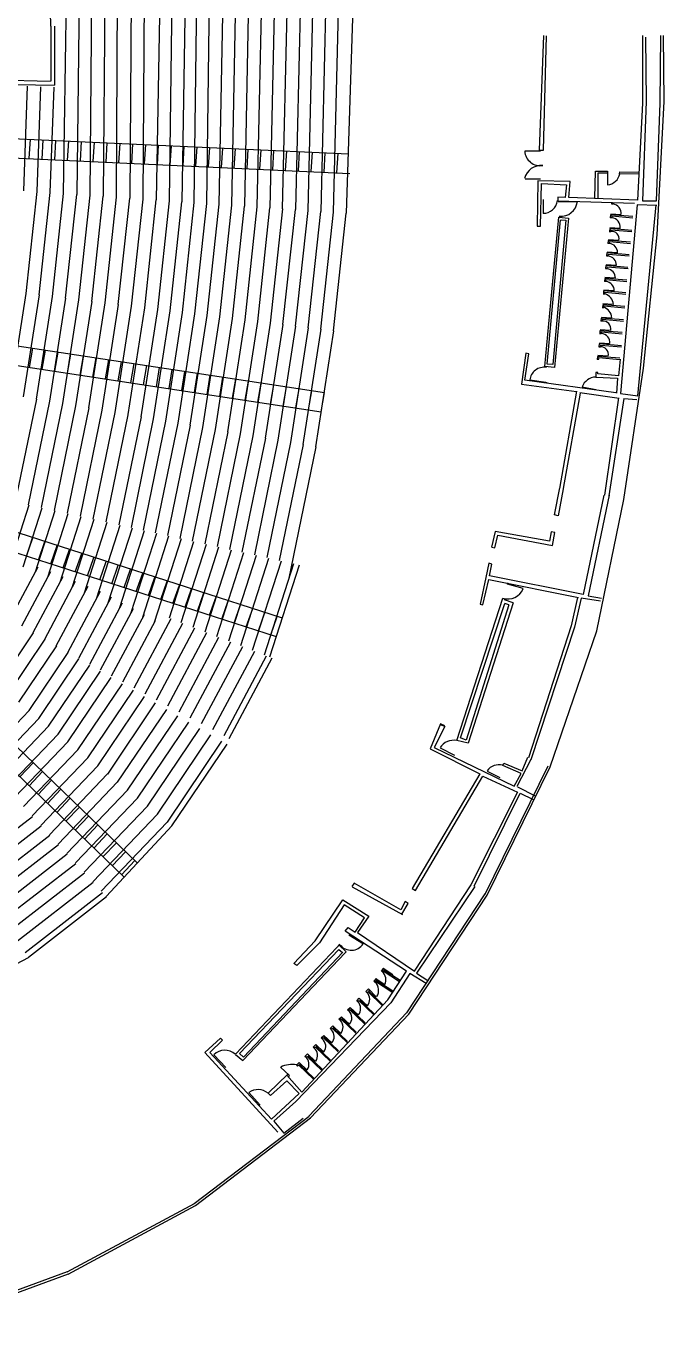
# Model space of a CAD drawing. Extents: x 12070 to 21316, y 9635 to 16827.
# Drawn here: x 19741 to 21316, y 10026 to 13231 of the extents above; entities that cross this region are included whole.
import ezdxf

# ---------------------------------------------------------------- set-up
doc = ezdxf.new("R2010")
doc.units = 0
doc.header["$LTSCALE"] = 192
doc.layers.add('EXIST', color=15, linetype='CONTINUOUS')

msp = doc.modelspace()

# ---------------------------------------------------------------- linework, layer by layer
at = {"layer": 'EXIST', "color": 0}
for p, q in [((19874.2, 13427.6), (19866.9, 12814.8)), ((19899.6, 12812.6), (19905.5, 13428.3)), ((19936.8, 13429), (19932.3, 12810.3)), ((19965, 12808), (19968.1, 13429.8)), ((20001.5, 13430.5), (19997.6, 12805.7)), ((20030.3, 12803.5), (20034.9, 13431.3)), ((20074.5, 13432.2), (20063, 12801.2)), ((20095.7, 12798.9), (20103.6, 13438.8)), ((20137, 13440), (20126.3, 12796.8)), ((20156.9, 12794.6), (20164.3, 13434.3)), ((20195.4, 13442.1), (20187.4, 12792.5)), ((20218, 12790.4), (20230.9, 13443.4)), ((20249.4, 12788.2), (20262.2, 13444.5)), ((20293.4, 13445.7), (20280.8, 12786)), ((20312.2, 12783.8), (20326.8, 13446.9)), ((20358.1, 13448), (20343.5, 12781.6)), ((20374.9, 12779.4), (20389.6, 13439.4)), ((20422.8, 13450.4), (20406.3, 12777.2)), ((20437.7, 12775.1), (20454.1, 13451.5)), ((20485.4, 13452.6), (20469.1, 12772.9)), ((20500.5, 12770.7), (20516.9, 13442.4)), ((20554.2, 13455.1), (20531.8, 12768.5)), ((19802.5, 13230.5), (19798.5, 13407.6)), ((19834.2, 12817.1), (19842.9, 13426.9)), ((19802.5, 13230.5), (19802.5, 13094.5)), ((19812.3, 13084.1), (19813, 13230.5)), ((21018.8, 13207.5), (21008.1, 12924.1)), ((21018.8, 12924.1), (21026.4, 13206)), ((21262.8, 13207.5), (21262.8, 13039.9)), ((21307.1, 13039.9), (21308.6, 13207.5)), ((21316.2, 13044.5), (21314.7, 13207.5)), ((21270.5, 13203), (21272, 13044.5)), ((19801.8, 13093.8), (19417.2, 13102)), ((19426.2, 13093), (19811.5, 13084.1)), ((19736.2, 12824), (19745.6, 13081.9)), ((19768.9, 12821.7), (19778.3, 13080.7)), ((19801.5, 12819.4), (19811.1, 13079.5)), ((21272, 13044.5), (21262.8, 12799.2)), ((21299.5, 12715.4), (21316.2, 13044.5)), ((21262.8, 13039.9), (21250.6, 12800.7)), ((21297.9, 12799.2), (21307.1, 13039.9)), ((19442.8, 12965.2), (20537.2, 12915)), ((19749.3, 12903.1), (19752.2, 12951)), ((19781, 12901.6), (19783.9, 12949.6)), ((19812.6, 12900.2), (19815.5, 12948.1)), ((19440.6, 12917.3), (20540.4, 12866.8)), ((19844.2, 12898.7), (19847.1, 12946.7)), ((19875.9, 12897.3), (19878.8, 12945.2)), ((19907.5, 12895.8), (19910.4, 12943.7)), ((19939.2, 12894.4), (19942.1, 12942.3)), ((19970.8, 12892.9), (19973.7, 12940.8)), ((20002.5, 12891.5), (20005.4, 12939.4)), ((20034.1, 12890), (20037, 12937.9)), ((20065.7, 12888.6), (20068.6, 12936.5)), ((20097.4, 12887.1), (20100.3, 12935)), ((20129, 12885.7), (20131.9, 12933.6)), ((20160.7, 12884.2), (20163.6, 12932.1)), ((20192.3, 12882.8), (20195.2, 12930.7)), ((20224, 12881.3), (20226.9, 12929.2)), ((20255.6, 12879.9), (20258.5, 12927.8)), ((20287.2, 12878.4), (20290.1, 12926.3)), ((20318.9, 12877), (20321.8, 12924.9)), ((20350.5, 12875.5), (20353.4, 12923.4)), ((20382.2, 12874.1), (20385.1, 12922)), ((20413.8, 12872.6), (20416.7, 12920.5)), ((20445.5, 12871.2), (20448.3, 12919.1)), ((20477.1, 12869.7), (20480, 12917.6)), ((20508.7, 12868.3), (20511.6, 12916.2)), ((21011.5, 12921.4), (20972.3, 12921.4)), ((21008.1, 12924.1), (21018.8, 12924.1)), ((21011.5, 12852.6), (20973.1, 12852.6)), ((21145.5, 12805.6), (21147, 12872.1)), ((21147, 12872.1), (21176.8, 12872.1)), ((21152.5, 12867.4), (21152.5, 12804)), ((21176.8, 12867.4), (21152.5, 12867.4)), ((21176.8, 12872.1), (21176.8, 12867.4)), ((21176.8, 12866.6), (21176.8, 12838.5)), ((21206.6, 12865.9), (21207.4, 12870.6)), ((21253.6, 12865.1), (21206.6, 12865.9)), ((21207.4, 12870.6), (21255.2, 12869.8)), ((19741.8, 12570.5), (19768.8, 12821.7)), ((19774.3, 12566.6), (19801.5, 12819.4)), ((21005, 12847.9), (21003.5, 12736.7)), ((21084.4, 12846.4), (21005, 12847.9)), ((21011.1, 12736.7), (21014.2, 12841.8)), ((21014.2, 12841.8), (21075.2, 12838.8)), ((21075.2, 12838.8), (21072.2, 12806.8)), ((21081.3, 12806.8), (21084.4, 12846.4)), ((19806.8, 12562.6), (19834.2, 12817.1)), ((19839.3, 12558.7), (19866.9, 12814.8)), ((19871.8, 12554.7), (19899.6, 12812.6)), ((19904.3, 12550.8), (19932.3, 12810.3)), ((19936.8, 12546.8), (19965, 12808)), ((19969.3, 12542.9), (19997.7, 12805.7)), ((20001.8, 12538.9), (20030.4, 12803.4)), ((20034.4, 12534.9), (20063.1, 12801.2)), ((20066.9, 12531), (20095.7, 12798.9)), ((20097.3, 12527.3), (20126.3, 12796.8)), ((20127.7, 12523.6), (20156.9, 12794.6)), ((20158.1, 12519.9), (20187.5, 12792.5)), ((20188.5, 12516.2), (20218.1, 12790.4)), ((20219.7, 12512.4), (20249.5, 12788.2)), ((21017.7, 12802.5), (21017.7, 12768)), ((21072.2, 12806.8), (21053.8, 12808.3)), ((21053.8, 12808.3), (21053.8, 12799.2)), ((21053.8, 12799.2), (21243, 12793.1)), ((21055.3, 12797), (21100.8, 12797)), ((21250.6, 12800.7), (21081.3, 12806.8)), ((21186.9, 12794.7), (21186.9, 12791.2)), ((21186.9, 12791.2), (21189.9, 12791.2)), ((21189.9, 12791.2), (21190.2, 12795.1)), ((21249.9, 12789.1), (21208.9, 12323.6)), ((21298.5, 12787.6), (21249.9, 12789.1)), ((21251.4, 12317.5), (21297, 12789.1)), ((21262.8, 12799.2), (21297.9, 12799.2)), ((20251, 12508.6), (20280.9, 12786)), ((20282.2, 12504.8), (20312.2, 12783.8)), ((20313.4, 12501), (20343.6, 12781.6)), ((20344.6, 12497.2), (20375, 12779.4)), ((20375.8, 12493.4), (20406.4, 12777.2)), ((20407, 12489.6), (20437.8, 12775.1)), ((20438.2, 12485.8), (20469.2, 12772.9)), ((20469.5, 12482), (20500.6, 12770.7)), ((20500.7, 12478.2), (20532, 12768.5)), ((21022.1, 12389.6), (21056.7, 12758.4)), ((21080.6, 12756.2), (21045.9, 12387.4)), ((21056.7, 12758.4), (21080.6, 12756.2)), ((21183.3, 12757.4), (21187.3, 12757.4)), ((21184.3, 12764.5), (21183.7, 12757)), ((21239, 12760), (21184.3, 12764.5)), ((21185, 12767.1), (21210, 12765.5)), ((21187.3, 12761.5), (21187, 12757.4)), ((21187.3, 12761.5), (21239.3, 12757)), ((21003.5, 12736.7), (21011.1, 12736.7)), ((21027.5, 12396), (21061.1, 12751.9)), ((21074.1, 12750.8), (21041.6, 12395)), ((21062.2, 12751.9), (21074.1, 12750.8)), ((21181.1, 12723.5), (21185, 12723.5)), ((21182.1, 12730.6), (21181.4, 12723.1)), ((21236.7, 12726.1), (21182.1, 12730.6)), ((21182.7, 12733.2), (21207.8, 12731.6)), ((21185.1, 12727.6), (21184.7, 12723.5)), ((21185.1, 12727.6), (21237.1, 12723.1)), ((21177.5, 12694.1), (21181.4, 12694.1)), ((21178.4, 12701.2), (21177.8, 12693.7)), ((21233.1, 12696.7), (21178.4, 12701.2)), ((21179.1, 12703.8), (21204.1, 12702.2)), ((21181.5, 12698.2), (21181.1, 12694.1)), ((21181.5, 12698.2), (21233.4, 12693.7)), ((21265.9, 12386.2), (21299.5, 12715.4)), ((21174.3, 12663.3), (21178.2, 12663.3)), ((21175.3, 12670.5), (21174.6, 12663)), ((21229.9, 12665.9), (21175.3, 12670.5)), ((21175.9, 12673.1), (21201, 12671.4)), ((21178.3, 12667.5), (21177.9, 12663.3)), ((21178.3, 12667.5), (21230.3, 12663)), ((21171.6, 12632.1), (21175.5, 12632.1)), ((21172.6, 12639.3), (21171.9, 12631.8)), ((21227.2, 12634.7), (21172.6, 12639.3)), ((21173.2, 12641.9), (21198.3, 12640.2)), ((21175.6, 12636.3), (21175.2, 12632.1)), ((21175.6, 12636.3), (21227.6, 12631.8)), ((21168.9, 12600.5), (21172.8, 12600.5)), ((21169.8, 12607.6), (21169.2, 12600.1)), ((21224.5, 12603.1), (21169.8, 12607.6)), ((21170.5, 12610.2), (21195.5, 12608.6)), ((21172.9, 12604.6), (21172.5, 12600.5)), ((21172.9, 12604.6), (21224.8, 12600.1)), ((19703.2, 12320.7), (19741.9, 12570.5)), ((19735.5, 12315.2), (19774.4, 12566.6)), ((19767.8, 12309.7), (19806.9, 12562.6)), ((21166.1, 12569.3), (21170.1, 12569.3)), ((21167.1, 12576.4), (21166.5, 12568.9)), ((21221.8, 12571.9), (21167.1, 12576.4)), ((21167.8, 12579), (21192.8, 12577.4)), ((21170.1, 12573.4), (21169.8, 12569.3)), ((21170.1, 12573.4), (21222.1, 12568.9)), ((19800.1, 12304.2), (19839.5, 12558.6)), ((19832.4, 12298.6), (19872, 12554.7)), ((19864.6, 12293.1), (19904.5, 12550.7)), ((19896.9, 12287.6), (19937, 12546.8)), ((19929.2, 12282.1), (19969.6, 12542.8)), ((19961.5, 12276.6), (20002.1, 12538.9)), ((19993.8, 12271.1), (20034.6, 12534.9)), ((20026, 12265.6), (20067.1, 12531)), ((21163.9, 12535.4), (21167.8, 12535.4)), ((21164.9, 12542.5), (21164.2, 12535)), ((21219.5, 12538), (21164.9, 12542.5)), ((21165.5, 12545.1), (21190.6, 12543.5)), ((21167.9, 12539.5), (21167.5, 12535.4)), ((21167.9, 12539.5), (21219.9, 12535)), ((20056.2, 12260.4), (20097.6, 12527.3)), ((20086.5, 12255.2), (20128, 12523.6)), ((20116.7, 12250.1), (20158.4, 12519.9)), ((20146.9, 12244.9), (20188.9, 12516.2)), ((20177.9, 12239.6), (20220.1, 12512.4)), ((20208.9, 12234.3), (20251.3, 12508.6)), ((20239.9, 12229), (20282.5, 12504.8)), ((20270.8, 12223.8), (20313.8, 12501)), ((21160.3, 12502.4), (21164.2, 12502.4)), ((21161.2, 12509.5), (21160.6, 12502)), ((21215.9, 12505), (21161.2, 12509.5)), ((21161.9, 12512.1), (21186.9, 12510.5)), ((21164.3, 12506.5), (21163.9, 12502.4)), ((21164.3, 12506.5), (21216.2, 12502)), ((19357.8, 12496.1), (20478.2, 12325.4)), ((20301.8, 12218.5), (20345, 12497.2)), ((20332.8, 12213.2), (20376.2, 12493.4)), ((20363.8, 12207.9), (20407.5, 12489.6)), ((20394.8, 12202.6), (20438.7, 12485.8)), ((20425.8, 12197.3), (20469.9, 12482)), ((20456.8, 12192), (20501.1, 12478.2)), ((21157.1, 12471.2), (21161, 12471.2)), ((21158.1, 12478.3), (21157.4, 12470.8)), ((21212.7, 12473.8), (21158.1, 12478.3)), ((21158.7, 12480.9), (21183.8, 12479.3)), ((21161.1, 12475.3), (21160.7, 12471.2)), ((21161.1, 12475.3), (21213.1, 12470.8)), ((19350.6, 12448.7), (20470.3, 12278)), ((19750, 12387.8), (19758, 12435.2)), ((21155.3, 12438.6), (21159.2, 12438.6)), ((21156.3, 12445.8), (21155.6, 12438.3)), ((21210.9, 12441.2), (21156.3, 12445.8)), ((21156.9, 12448.4), (21182, 12446.7)), ((21159.3, 12442.7), (21158.9, 12438.6)), ((21159.3, 12442.7), (21211.3, 12438.3)), ((19781.4, 12383), (19789.3, 12430.4)), ((19812.7, 12378.3), (19820.6, 12425.6)), ((19844, 12373.5), (19851.9, 12420.8)), ((19875.3, 12368.7), (19883.2, 12416.1)), ((19906.6, 12363.9), (19914.5, 12411.3)), ((19937.9, 12359.2), (19945.8, 12406.5)), ((20974.8, 12422.7), (20964.2, 12346.3)), ((20972.4, 12356), (20982.9, 12421.1)), ((20982.9, 12421.1), (20974.8, 12422.7)), ((21151.2, 12407.9), (21155.1, 12407.9)), ((21152.2, 12415), (21151.5, 12407.5)), ((21206.9, 12410.5), (21152.2, 12415)), ((21152.8, 12417.6), (21177.9, 12416)), ((21155.2, 12412), (21154.8, 12407.9)), ((21155.2, 12412), (21207.2, 12407.5)), ((21207.9, 12407.8), (21203.8, 12366.6)), ((19969.2, 12354.4), (19977.2, 12401.7)), ((20000.6, 12349.6), (20008.5, 12397)), ((20031.9, 12344.8), (20039.8, 12392.2)), ((20063.2, 12340.1), (20071.1, 12387.4)), ((20094.5, 12335.3), (20102.4, 12382.7)), ((20125.8, 12330.5), (20133.7, 12377.9)), ((20157.1, 12325.8), (20165, 12373.1)), ((21045.9, 12387.4), (21022.1, 12389.6)), ((21041.6, 12395), (21027.5, 12396)), ((21147.7, 12374.8), (21148.2, 12363.5)), ((21153.1, 12374.8), (21147.7, 12374.8)), ((21153.1, 12371.6), (21153.1, 12374.8)), ((21203.8, 12366.6), (21153.1, 12371.6)), ((21217.1, 12061.6), (21265.9, 12386.2)), ((20188.4, 12321), (20196.4, 12368.3)), ((20219.8, 12316.2), (20227.7, 12363.6)), ((20251.1, 12311.4), (20259, 12358.8)), ((20282.4, 12306.7), (20290.3, 12354)), ((20313.7, 12301.9), (20321.6, 12349.2)), ((20345, 12297.1), (20352.9, 12344.5)), ((20376.3, 12292.3), (20384.2, 12339.7)), ((20964.2, 12346.3), (21100.1, 12328.4)), ((21196.9, 12325.2), (20972.4, 12356)), ((20984.7, 12356.7), (21024.8, 12351.6)), ((21017.6, 12352.3), (21017.1, 12349.9)), ((21025.8, 12351.4), (21025.8, 12349)), ((21147.7, 12332.7), (21113.8, 12338.6)), ((21148.2, 12363.5), (21201.6, 12361.2)), ((21201.6, 12361.2), (21198.9, 12323.7)), ((19715.8, 12055.9), (19767.9, 12309.6)), ((20407.6, 12287.6), (20415.6, 12334.9)), ((20439, 12282.8), (20446.9, 12330.1)), ((20470.3, 12278), (20478.2, 12325.4)), ((21100.4, 12328.8), (21058.6, 12088.4)), ((21109.4, 12324.3), (21067.6, 12088.4)), ((21108.3, 12326), (21205.1, 12312.1)), ((21203.6, 12312.4), (21169.2, 12072)), ((21217, 12310.9), (21179.7, 12070.5)), ((21208.9, 12323.6), (21251.4, 12317.5)), ((21217.3, 12311.3), (21249, 12308.1)), ((19747.8, 12048.8), (19800.2, 12304.1)), ((19779.8, 12041.7), (19832.5, 12298.6)), ((19811.7, 12034.6), (19864.8, 12293.1)), ((19843.7, 12027.5), (19897.1, 12287.6)), ((19875.7, 12020.4), (19929.4, 12282.1)), ((19907.6, 12013.3), (19961.7, 12276.5)), ((19939.6, 12006.2), (19994, 12271)), ((19971.6, 11999.1), (20026.3, 12265.5)), ((20001.5, 11992.5), (20056.5, 12260.4)), ((20031.4, 11985.8), (20086.7, 12255.2)), ((20061.3, 11979.2), (20117, 12250)), ((20091.2, 11972.6), (20147.2, 12244.9)), ((20121.9, 11965.7), (20178.2, 12239.6)), ((20152.6, 11958.9), (20209.2, 12234.3)), ((20183.3, 11952.1), (20240.2, 12229)), ((20214, 11945.3), (20271.2, 12223.7)), ((20244.7, 11938.5), (20302.2, 12218.4)), ((20275.4, 11931.7), (20333.2, 12213.1)), ((20306.1, 11924.9), (20364.2, 12207.8)), ((20336.8, 11918.1), (20395.3, 12202.5)), ((20367.5, 11911.3), (20426.3, 12197.2)), ((20389.8, 11863.6), (20457.3, 12191.9)), ((20374.3, 11768.6), (19282.2, 12120.6)), ((21046, 12023.6), (21058.8, 12090.3)), ((21067.3, 12088.2), (21054.6, 12021.5)), ((20359.6, 11722.9), (19267.5, 12074.9)), ((21167.7, 12072), (21116.9, 11827.1)), ((21181.2, 12072), (21128.8, 11824.1)), ((21150, 11737.1), (21217.1, 12061.6)), ((19708.3, 11920.3), (19749.5, 12048.4)), ((19734.7, 11895.7), (19781.6, 12041.3)), ((19765, 11882.8), (19813.7, 12034.1)), ((19795.3, 11870), (19845.8, 12027)), ((19825.5, 11857.2), (19877.9, 12019.9)), ((21054.6, 12021.5), (21046, 12023.6)), ((19855.8, 11844.4), (19910, 12012.8)), ((19886.1, 11831.5), (19942.1, 12005.6)), ((19916.4, 11818.7), (19974.2, 11998.5)), ((19944.7, 11806.7), (20004.3, 11991.9)), ((19194, 11955.9), (20016.2, 11164.3)), ((19742.4, 11921.8), (19758.3, 11967.2)), ((19772.3, 11912.2), (19788.1, 11957.6)), ((19973, 11794.7), (20034.3, 11985.2)), ((20001.3, 11782.7), (20064.4, 11978.5)), ((20029.7, 11770.7), (20094.4, 11971.9)), ((20058.7, 11758.4), (20125.2, 11965)), ((20095.3, 11769.5), (20156, 11958.2)), ((20095.3, 11769.5), (20156, 11958.2)), ((20899.6, 11982.4), (20890.4, 11944.1)), ((20898.9, 11942), (20906, 11973.9)), ((21033.9, 11959), (20899.6, 11982.4)), ((20906, 11973.9), (21041.1, 11948.4)), ((21037.5, 11981.7), (21033.9, 11959)), ((21046.7, 11980.3), (21037.5, 11981.7)), ((21041.1, 11948.4), (21046.7, 11980.3)), ((19802.7, 11902.4), (19818.6, 11947.7)), ((19832.9, 11892.7), (19848.7, 11938)), ((19863.1, 11883), (19878.9, 11928.3)), ((20124.7, 11758.1), (20186.9, 11951.3)), ((20154, 11746.6), (20217.7, 11944.5)), ((20183.4, 11735.2), (20248.5, 11937.7)), ((20212.7, 11723.7), (20279.4, 11930.8)), ((20242.1, 11712.3), (20310.2, 11924)), ((20891.1, 11944.1), (20898.9, 11942)), ((19161, 11921.1), (19983.5, 11129.2)), ((19702.7, 11766.1), (19771.8, 11895.5)), ((19893.2, 11873.2), (19909, 11918.6)), ((19923.4, 11863.5), (19939.2, 11908.9)), ((19953.5, 11853.8), (19969.3, 11899.1)), ((19983.7, 11844.1), (19999.5, 11889.4)), ((20271.4, 11700.9), (20341, 11917.1)), ((20300.8, 11689.4), (20371.8, 11910.3)), ((20330.1, 11678), (20402.7, 11903.5)), ((20343.5, 11672.8), (20416.7, 11900.3)), ((20883.7, 11904.7), (20876.2, 11868.9)), ((20891.2, 11901.8), (20883.7, 11904.7)), ((20885.2, 11873.4), (20891.2, 11901.8)), ((19731.1, 11749.7), (19802.5, 11883.6)), ((19759.5, 11733.3), (19833.2, 11871.6)), ((19787.9, 11717), (19864, 11859.6)), ((20013.8, 11834.4), (20029.6, 11879.7)), ((20044, 11824.7), (20059.8, 11870)), ((20074.1, 11814.9), (20090, 11860.3)), ((20876.2, 11868.9), (20862.8, 11803.2)), ((20868.7, 11801.7), (20883.7, 11864.4)), ((20883.7, 11864.4), (21104.9, 11819.6)), ((21116.9, 11827.1), (20885.2, 11873.4)), ((19816.3, 11700.6), (19894.7, 11847.7)), ((19844.6, 11684.2), (19925.4, 11835.7)), ((20104.3, 11805.2), (20120.1, 11850.5)), ((20134.4, 11795.5), (20150.3, 11840.8)), ((20164.6, 11785.8), (20180.4, 11831.1)), ((20929.8, 11852.9), (20930.7, 11855.5)), ((20968.9, 11842), (20930.1, 11852.5)), ((20934.6, 11851.3), (20935.4, 11853.9)), ((19871.7, 11669.8), (19952.5, 11821.3)), ((19898.7, 11655.4), (19979.5, 11806.9)), ((20194.8, 11776.1), (20210.6, 11821.4)), ((20224.9, 11766.3), (20240.7, 11811.7)), ((20255.1, 11756.6), (20270.9, 11802)), ((20804.7, 11466.5), (20918.5, 11817.8)), ((20813.7, 11472.9), (20923.3, 11805.1)), ((20933.5, 11801.8), (20827.9, 11467.8)), ((20944.1, 11806.8), (20833.1, 11460)), ((20862.8, 11803.2), (20868.7, 11801.7)), ((20922.4, 11813.8), (20923.3, 11816.6)), ((20944.1, 11806.8), (20922.4, 11813.8)), ((20933.5, 11801.8), (20923.3, 11805.1)), ((21102.8, 11819.7), (21087.3, 11750.1)), ((21111.8, 11818.4), (21095.1, 11746.2)), ((21159.6, 11810.7), (21111.8, 11818.4)), ((21128.8, 11824.1), (21161.7, 11818.1)), ((19925.7, 11641), (20006.5, 11792.4)), ((19952.8, 11626.6), (20033.6, 11778)), ((19980.5, 11611.8), (20061.3, 11763.2)), ((20008.3, 11597), (20099.4, 11767.9)), ((20285.2, 11746.9), (20301, 11792.2)), ((20315.4, 11737.2), (20331.2, 11782.5)), ((20345.5, 11727.5), (20361.3, 11772.8)), ((19672.4, 11602.2), (19760.4, 11732.8)), ((20036, 11582.2), (20128.9, 11756.4)), ((20063.8, 11567.4), (20158.4, 11744.9)), ((20091.5, 11552.6), (20187.9, 11733.4)), ((21087.3, 11750.1), (20981.5, 11423.9)), ((21095.1, 11746.2), (20987.9, 11418.8)), ((21035.5, 11401.8), (21150, 11737.1)), ((19697.9, 11581.6), (19788.8, 11716.4)), ((19723.5, 11561), (19817.3, 11700)), ((20119.2, 11537.8), (20217.4, 11721.9)), ((20147, 11523), (20246.9, 11710.4)), ((20174.7, 11508.2), (20276.4, 11698.9)), ((19749.1, 11540.3), (19845.7, 11683.6)), ((19773, 11521), (19872.3, 11668.3)), ((20202.5, 11493.4), (20305.9, 11687.4)), ((20230.2, 11478.6), (20335.4, 11675.9)), ((20242.9, 11471.9), (20348.9, 11670.7)), ((19797, 11501.7), (19898.9, 11652.9)), ((19820.9, 11482.4), (19925.5, 11637.6)), ((19844.9, 11463.1), (19952.1, 11622.2)), ((19869.4, 11443.3), (19979.4, 11606.5)), ((19894, 11423.5), (20006.7, 11590.8)), ((19918.6, 11403.7), (20034.1, 11575)), ((19630.8, 11416.9), (19749, 11540.5)), ((19943.1, 11383.9), (20061.4, 11559.3)), ((19967.7, 11364.1), (20088.7, 11543.5)), ((19967.7, 11364.1), (20088.7, 11543.5)), ((19651.6, 11394.3), (19772.9, 11521.2)), ((19992.2, 11344.3), (20116, 11527.8)), ((20016.8, 11324.5), (20143.3, 11512)), ((20764.7, 11507.7), (20738.8, 11445.8)), ((20775, 11502.6), (20764.7, 11507.7)), ((20764.7, 11506.4), (20775, 11501.3)), ((19672.4, 11371.8), (19796.8, 11501.9)), ((19693.2, 11349.2), (19820.8, 11482.6)), ((20041.4, 11304.7), (20170.6, 11496.3)), ((20065.9, 11284.9), (20197.9, 11480.5)), ((20775, 11501.3), (20749.2, 11449.7)), ((20827.9, 11467.8), (20813.7, 11472.9)), ((19714, 11326.6), (19844.7, 11463.3)), ((19735.3, 11303.4), (19869.3, 11443.4)), ((20090.5, 11265.1), (20225.2, 11464.8)), ((20101.7, 11256), (20237.6, 11457.6)), ((20738.8, 11445.8), (20861.5, 11384)), ((20749.2, 11449.7), (20946.6, 11354.3)), ((20763.5, 11448.5), (20799.4, 11430.3)), ((20833.1, 11460), (20804.7, 11466.5)), ((19759.1, 11411.8), (19726.1, 11377)), ((19756.7, 11280.3), (19893.8, 11423.6)), ((19756.7, 11280.3), (19893.8, 11423.6)), ((20918.2, 11404.6), (20920.8, 11411)), ((20920.8, 11411), (20966, 11391.7)), ((20987.9, 11420.1), (20953.1, 11353)), ((20966, 11391.7), (20980.2, 11425.2)), ((19781.9, 11389.9), (19748.9, 11355)), ((19778, 11257.1), (19918.4, 11403.8)), ((19799.3, 11233.9), (19943, 11384)), ((20861.5, 11384), (20695, 11101.6)), ((20702.7, 11096.5), (20869.2, 11378.8)), ((20869.2, 11378.8), (20954.4, 11338.8)), ((20874.5, 11087.5), (21030.2, 11404.5)), ((20879.5, 11391.3), (20911.3, 11375.2)), ((20879.9, 11084.9), (21035.5, 11401.8)), ((20963.4, 11385.2), (20918.2, 11404.6)), ((20946.6, 11354.3), (20963.4, 11385.2)), ((19804.3, 11368.3), (19771.3, 11333.5)), ((19827.3, 11346.1), (19794.3, 11311.3)), ((19820.7, 11210.7), (19967.5, 11364.2)), ((19820.7, 11210.7), (19967.5, 11364.2)), ((19842, 11187.6), (19992.1, 11344.4)), ((19842, 11187.6), (19992.1, 11344.4)), ((20954.2, 11352.4), (20997.9, 11330.3)), ((19850.4, 11324), (19817.4, 11289.1)), ((19863.4, 11164.4), (20016.7, 11324.6)), ((20954.4, 11338.8), (20839.5, 11110.7)), ((20847.3, 11106.8), (20960.8, 11336.3)), ((20960.8, 11336.3), (20993.1, 11320.8)), ((19873.2, 11302), (19840.2, 11267.1)), ((19884.7, 11141.2), (20041.2, 11304.8)), ((19906.1, 11118), (20065.8, 11285)), ((19598.2, 11155.9), (19757.5, 11279.4)), ((19615.7, 11129.6), (19778.8, 11256.2)), ((19896, 11280), (19863, 11245.2)), ((19918.6, 11258.3), (19885.6, 11223.4)), ((19927.4, 11094.9), (20090.3, 11265.2)), ((20102.2, 11256.6), (19939.4, 11081.9)), ((19633.1, 11103.4), (19800.2, 11233)), ((19941.7, 11236.1), (19908.7, 11201.2)), ((19650.6, 11077.1), (19821.6, 11209.8)), ((19668, 11050.8), (19843, 11186.5)), ((19964.5, 11214.1), (19931.5, 11179.3)), ((19987.3, 11192.1), (19954.3, 11157.3)), ((19685.5, 11024.6), (19864.3, 11163.3)), ((20010.1, 11170.2), (19977.1, 11135.3)), ((19702.9, 10998.3), (19885.7, 11140.1)), ((19720.4, 10972.1), (19907.1, 11116.9)), ((19739.3, 10943.6), (19930.3, 11091.7)), ((20551.3, 11114.6), (20545.8, 11106.4)), ((20546.5, 11105.5), (20670.4, 11037.2)), ((20666.4, 11049), (20551.3, 11114.6)), ((20681.2, 10794.1), (20874.9, 11088.2)), ((20695, 11101.6), (20702.7, 11096.5)), ((20700.2, 10897.4), (20840.5, 11110.7)), ((20849.1, 11105.8), (20705.1, 10892.5)), ((19747.3, 10931.6), (19940, 11081.1)), ((20454.8, 10971.7), (20523.2, 11072.9)), ((20526.9, 11060.7), (20465.8, 10966.9)), ((20523.2, 11072.9), (20587.9, 11032.7)), ((20576.9, 11029), (20526.9, 11060.7)), ((20677.1, 11069.4), (20666.4, 11049)), ((20669.3, 11038.2), (20684.6, 11064.6)), ((20684.6, 11064.6), (20677.1, 11069.4)), ((20686.2, 10790.8), (20879.9, 11084.9)), ((20553.7, 10993.7), (20576.9, 11029)), ((20587.9, 11032.7), (20559.8, 10992.5)), ((20529.3, 10996.1), (20536.6, 11004.6)), ((20680.6, 10897.4), (20529.3, 10996.1)), ((20536.6, 11004.6), (20553.7, 10993.7)), ((20559.8, 10992.5), (20700.2, 10897.4)), ((20402.4, 10915.7), (20454.8, 10971.7)), ((20465.8, 10966.9), (20409.7, 10910.8)), ((20507.6, 10955.1), (20514.1, 10961.1)), ((20516, 10963), (20512.2, 10959.4)), ((20514.1, 10961.1), (20531.7, 10945.2)), ((20538.1, 10986.5), (20574.1, 10964.6)), ((19533, 10819.5), (19747.8, 10930.8)), ((20508.6, 10955.9), (20258.3, 10692.6)), ((20268.1, 10693.8), (20513.4, 10951)), ((20276.6, 10676.7), (20529.3, 10942.5)), ((20523.2, 10943.7), (20277.9, 10685.2)), ((20513.6, 10951), (20522.5, 10943.5)), ((20520.9, 10957), (20519.6, 10955.8)), ((20531.7, 10945.2), (20528.3, 10941.8)), ((20409.7, 10910.8), (20402.4, 10915.7)), ((20624, 10904.6), (20618.3, 10898.3)), ((20618.3, 10898.3), (20621.1, 10896.1)), ((20621.1, 10896.1), (20622.7, 10898)), ((20622.7, 10898), (20663.2, 10871.7)), ((20623.6, 10900.5), (20625.8, 10903)), ((20665.1, 10874), (20623.6, 10900.5)), ((20625.8, 10903), (20624, 10904.6)), ((20625.8, 10903), (20647, 10889.1)), ((20634.3, 10826.7), (20680.6, 10897.4)), ((20605.6, 10878.7), (20599.9, 10872.4)), ((20599.9, 10872.4), (20602.8, 10870.2)), ((20602.8, 10870.2), (20604.3, 10872.1)), ((20604.3, 10872.1), (20644.8, 10845.9)), ((20605.3, 10874.6), (20607.5, 10877.1)), ((20646.7, 10848.1), (20605.3, 10874.6)), ((20607.5, 10877.1), (20605.6, 10878.7)), ((20607.5, 10877.1), (20627.5, 10864)), ((20689.2, 10891.3), (20641.6, 10819.3)), ((20729.5, 10866.9), (20689.2, 10891.3)), ((20705.1, 10892.5), (20733.1, 10874.2)), ((20586.6, 10853.4), (20580.3, 10847.1)), ((20580.3, 10847.1), (20582.9, 10844.6)), ((20582.9, 10844.6), (20585.7, 10845.9)), ((20585.7, 10845.9), (20620.5, 10812.4)), ((20605.9, 10834.2), (20586.6, 10853.4)), ((20586.6, 10848.4), (20588.9, 10850.6)), ((20621.7, 10814.6), (20586.6, 10848.4)), ((20641.6, 10819.3), (20407.2, 10575.5)), ((20421.9, 10598.7), (20634.3, 10826.7)), ((20535.2, 10801.4), (20541.7, 10807.6)), ((20537.8, 10798.9), (20535.2, 10801.4)), ((20541, 10801.5), (20537.8, 10798.9)), ((20577.2, 10766.9), (20541, 10801.5)), ((20541.7, 10807.6), (20561.7, 10789)), ((20544.9, 10804.7), (20542.9, 10803)), ((20578.4, 10769.4), (20542.9, 10803)), ((20557.7, 10824.2), (20564.2, 10830.4)), ((20560.3, 10821.6), (20557.7, 10824.2)), ((20563.4, 10824.2), (20560.3, 10821.6)), ((20599.6, 10789.6), (20563.4, 10824.2)), ((20564.2, 10830.4), (20584.1, 10811.8)), ((20567.4, 10827.4), (20565.3, 10825.7)), ((20600.9, 10792.2), (20565.3, 10825.7)), ((20439.3, 10538.9), (20681.8, 10794.9)), ((20443.6, 10534.8), (20686.2, 10790.8)), ((20513.4, 10778.4), (20519.9, 10784.6)), ((20516, 10775.9), (20513.4, 10778.4)), ((20519.2, 10778.4), (20516, 10775.9)), ((20555.3, 10743.9), (20519.2, 10778.4)), ((20519.9, 10784.6), (20539.9, 10766)), ((20523.1, 10781.6), (20521.1, 10780)), ((20556.6, 10746.4), (20521.1, 10780)), ((20469.8, 10732.3), (20476.3, 10738.5)), ((20476.3, 10738.5), (20496.2, 10719.9)), ((20479.5, 10735.5), (20477.4, 10733.9)), ((20491.9, 10755.6), (20498.4, 10761.9)), ((20494.5, 10753.1), (20491.9, 10755.6)), ((20497.7, 10755.7), (20494.5, 10753.1)), ((20533.8, 10721.1), (20497.7, 10755.7)), ((20498.4, 10761.9), (20518.4, 10743.2)), ((20501.6, 10758.9), (20499.6, 10757.2)), ((20535.1, 10723.6), (20499.6, 10757.2)), ((20221.7, 10731.6), (20182.7, 10696.2)), ((20194.9, 10696.2), (20226.6, 10726.7)), ((20226.6, 10726.7), (20221.7, 10731.6)), ((20450.2, 10709.5), (20456.7, 10715.8)), ((20452.8, 10707), (20450.2, 10709.5)), ((20455.9, 10709.6), (20452.8, 10707)), ((20492.1, 10675), (20455.9, 10709.6)), ((20456.7, 10715.8), (20476.6, 10697.1)), ((20459.9, 10712.8), (20457.8, 10711.1)), ((20493.4, 10677.5), (20457.8, 10711.1)), ((20472.4, 10729.8), (20469.8, 10732.3)), ((20475.5, 10732.3), (20472.4, 10729.8)), ((20511.7, 10697.8), (20475.5, 10732.3)), ((20513, 10700.3), (20477.4, 10733.9)), ((20182.7, 10696.2), (20363.3, 10499.9)), ((20347.4, 10531.6), (20194.9, 10696.2)), ((20204.7, 10691), (20234.6, 10659.3)), ((20258.3, 10691.3), (20276.6, 10676.7)), ((20277.9, 10685.2), (20268.1, 10693.8)), ((20408.8, 10665.3), (20415.3, 10671.5)), ((20415.3, 10671.5), (20435.2, 10652.9)), ((20429.9, 10686.8), (20436.5, 10693)), ((20432.6, 10684.3), (20429.9, 10686.8)), ((20435.7, 10686.8), (20432.6, 10684.3)), ((20471.9, 10652.3), (20435.7, 10686.8)), ((20436.5, 10693), (20456.4, 10674.4)), ((20439.6, 10690), (20437.6, 10688.4)), ((20473.1, 10654.8), (20437.6, 10688.4)), ((20338.9, 10596.2), (20388, 10642.7)), ((20391.6, 10639.3), (20369.8, 10659.9)), ((20385.3, 10640.1), (20421.9, 10598.7)), ((20411.4, 10662.8), (20408.8, 10665.3)), ((20414.5, 10665.4), (20411.4, 10662.8)), ((20450.7, 10630.8), (20414.5, 10665.4)), ((20418.5, 10668.6), (20416.4, 10666.9)), ((20452, 10633.3), (20416.4, 10666.9)), ((20385.3, 10626.7), (20345, 10590.1)), ((20415.8, 10595), (20385.3, 10626.7)), ((20388.4, 10637.1), (20391.6, 10639.3)), ((20291.2, 10597.7), (20319.8, 10566.6)), ((20345, 10590.1), (20338.9, 10596.2)), ((20347.4, 10531.6), (20415.8, 10595)), ((20407.2, 10575.5), (20353.5, 10526.8)), ((20156.2, 10323.2), (20440, 10539.6)), ((20159.9, 10318.4), (20443.6, 10534.8)), ((20353.5, 10526.8), (20378, 10497.5)), ((20378, 10497.5), (20425.6, 10534.1)), ((19842.7, 10154.6), (20157, 10323.7)), ((19845.6, 10149.3), (20159.9, 10318.4)), ((19843.5, 10154.9), (19506.3, 10031.7)), ((19845.6, 10149.3), (19508.4, 10026))]:
    msp.add_line(p, q, dxfattribs=at)
for centre, radius, start, end in [((21010.7, 12924.2), 38.5, 184.0868, 279.3982), ((21013.4, 12844), 42.4, 85.2083, 166.1828), ((21173, 12873.4), 35.2, 276.195, 347.5501), ((21017.6, 12803.7), 35.6, 270.1856, 353.0148), ((21061.7, 12801.7), 40.9, 264.3512, 353.3914), ((21186.7, 12767.9), 23.5, 354.1135, 82.2021), ((21184.4, 12734), 23.5, 354.1135, 82.2021), ((21187.2, 12705.5), 18, 347.5342, 97.5536), ((21178.3, 12670.9), 23.3, 0.0439, 82.8701), ((21175.6, 12639.7), 23.3, 0.0439, 82.8701), ((21172.9, 12608), 23.3, 0.0439, 82.8701), ((21170.2, 12576.8), 23.3, 0.0439, 82.8701), ((21163.3, 12542), 27.9, 2.8136, 76.2677), ((21159.6, 12509), 27.9, 2.8136, 76.2677), ((21165.1, 12482.3), 20, 351.0452, 93.1201), ((21160.4, 12448.8), 22.3, 354.5193, 87.6179), ((21160.1, 12419.7), 18.9, 347.0724, 93.2648), ((21020.1, 12352.6), 35.4, 80.7681, 173.0156), ((21149.3, 12326.5), 37.5, 92.4926, 159.6821), ((20931, 11856.8), 40.9, 252.1228, 338.0072), ((20797.6, 11426.4), 40.9, 80.1261, 146.3973), ((20908.4, 11371.2), 35.5, 74.2836, 144.3924), ((20544, 10983.7), 34.9, 217.2863, 327.5402), ((20601.8, 10875.6), 28.2, 335.4538, 46.759), ((20584, 10849.7), 27.8, 326.7524, 47.3892), ((20564.6, 10827.4), 25.2, 321.5936, 42.8168), ((20542.2, 10804.7), 25.2, 321.5936, 42.8168), ((20498.9, 10758.9), 25.2, 321.5936, 42.8168), ((20520.4, 10781.6), 25.2, 321.5936, 42.8168), ((20476.8, 10735.5), 25.2, 321.5936, 42.8168), ((20437.5, 10688.9), 23.7, 324.1273, 50.4161), ((20457.7, 10711.7), 23.7, 324.1273, 50.4161), ((20232.1, 10661.7), 40.1, 49.6557, 133.0689), ((20416.3, 10667.5), 23.7, 324.1273, 50.4161), ((20397, 10609), 57.8, 78.0109, 117.709), ((20314.1, 10566.1), 38.7, 50.1693, 125.1931)]:
    msp.add_arc(centre, radius, start, end, dxfattribs=at)

doc.saveas('drawing.dxf')
